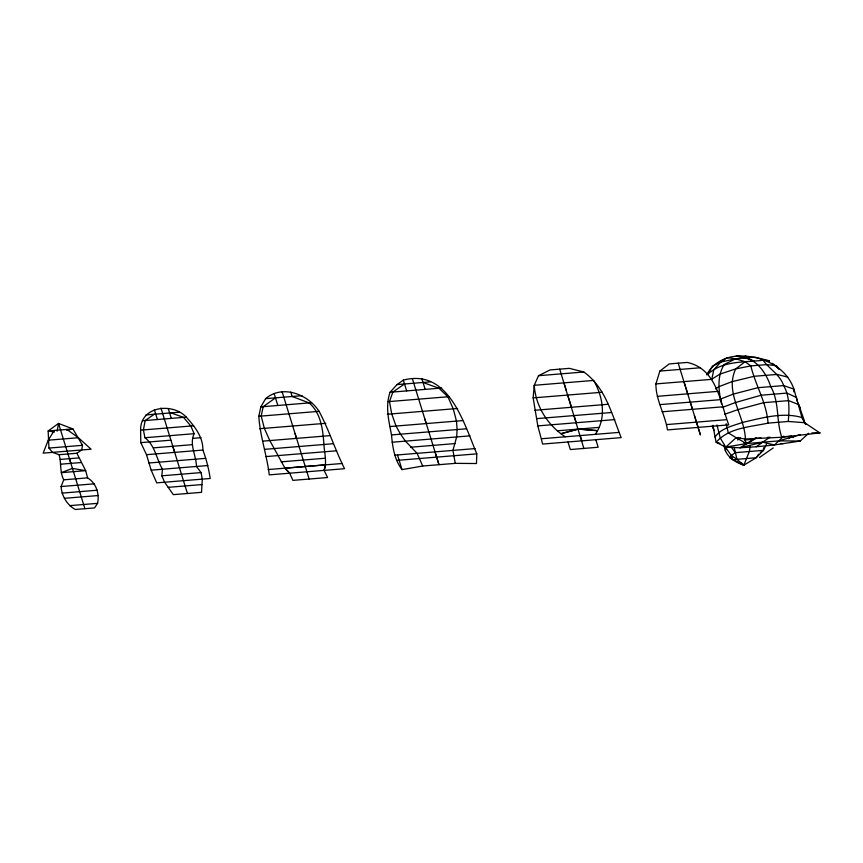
<?xml version="1.0" encoding="UTF-8"?>
<svg xmlns="http://www.w3.org/2000/svg" width="863" height="863" viewBox="0 0 863 863"><rect width="100%" height="100%" fill="white"/><g stroke="black" fill="none" stroke-linecap="round" stroke-linejoin="round"><path stroke-width="1.29" d="M793.841 391.78L793.928 389.159C785.848 365.599 759.548 354.445 736.085 356.182C724.133 357.174 712.072 363.841 706.743 374.876M476.797 453.852L476.473 463.528L455.265 463.355L422.708 466.02L402.029 469.623C394.445 459.72 392.546 447.023 391.511 434.93C388.814 420.777 385.125 406.484 390.044 392.266L396.991 384.607L403.312 380.108C448.469 368.318 463.539 422.18 476.797 453.852L396.495 460.421M724.068 445.34C725.103 455.977 734.499 462.147 743.841 465.189L756.193 457.757L763.431 450.357L763.582 447.768M59.072 454.715C61.532 462.946 59.59 471.985 63.733 479.817L61.09 486.549C61.597 495.869 67.087 504.984 75.297 509.483L94.542 507.908L97.605 503.345C99.579 493.668 96.268 483.204 87.616 477.865L85.664 470.669L76.883 453.258L59.072 454.715L52.47 452.363L48.954 448.07L48.155 430.961L58.522 423.442L72.924 428.933L82.492 445.319L81.748 449.968L76.883 453.258M768.038 423.118L788.264 421.457C789.332 409.342 789.818 396.559 783.69 385.578C779.958 374.564 769.483 369.224 763.065 360.259C744.24 362.557 722.655 360.367 707.757 374.305L712.504 366.095L720.713 362.115L727.034 357.627L735.686 358.76L745.071 361.726L750.832 365.912C755.459 385.329 766.732 402.945 768.038 423.118C750.4 427.002 728.857 427.563 716.171 442.298L725.761 447.142L739.818 447.8L756.15 446.775L774.489 444.963L800.195 441.047L808.663 433.312M533.151 397.897L534.251 385.297L538.512 375.707L550.033 369.936L569.386 368.35L583.82 371.996C605.416 387.314 611.91 414.369 621.155 437.627L542.644 444.057L537.822 425.891L533.151 397.897L602.32 392.234M171.036 412.881L183.517 417.39L190.852 426.02L194.132 433.69C189.051 444.596 196.257 455.362 196.484 466.452L201.057 472.59L202.309 479.138L201.511 492.341L173.323 494.65L164.596 482.223L161.823 475.804L162.481 469.245C156.332 458.76 155.146 445.513 144.919 437.724L143.409 429.903L145.178 420.529L154.315 414.24M750.174 446.333L749.332 451.511L743.841 465.189L730.163 457.994L731.285 455.481L735.244 452.665L763.431 450.357L766.452 444.337M57.12 431.198L58.522 423.442L84.919 508.695M140.604 430.141C140.151 406.171 172.438 402.201 186.322 417.153C194.66 426.451 203.129 436.915 202.881 450.065C206.354 459.256 208.77 468.771 210.184 478.49L156.71 482.87L151.176 470.162L146.494 454.682L140.798 442.643L140.604 430.141L193.657 425.793M455.265 463.355L452.946 450.4L456.656 436.948L457.12 429.558L456.484 421.09L453.248 408.846L447.897 396.764L438.954 388.264L423.032 382.471M258.824 416.268L260.842 406.872L265.588 398.663C282.568 384.186 308.059 394.315 319.083 411.338C328.943 429.742 335.135 449.903 344.553 468.706L269.256 474.866C266.926 455.081 259.99 436.117 258.824 416.268L319.083 411.338M275.48 397.854L263.193 406.678L261.187 416.085L264.348 428.339L269.72 440.41L284.973 468.178L289.677 473.194L292.902 480.367L327.573 477.53L324.121 470.378C327.12 462.007 324.391 453.064 323.938 444.488C322.859 429.731 321.047 413.15 309.137 402.913L292.136 396.495L290.766 392.072M324.121 470.378L325.567 464.855L284.984 468.178L289.677 473.194M725.373 450.702L726.128 448.156L728.113 446.754M595.308 434.337C606.711 417.994 603.075 396.807 593.668 380.432L534.251 385.297C535.621 406.451 547.725 425.276 565.233 436.807M655.912 383.916L659.861 371.079L669.213 363.916L687.207 362.438C716.668 368.781 720.044 401.575 728.739 424.887L667.444 429.903C665.093 414.294 655.751 400.152 655.912 383.916L711.943 379.332M54.261 430.464L48.252 440.195L43.15 453.129L91.068 449.202L78.404 437.724L66.829 429.429M758.653 454.111L756.193 457.757L736.959 459.332L731.285 455.481L726.128 448.156M719.958 443.355L716.171 442.298L715.017 436.991C721.274 427.951 732.989 425.901 742.655 422.374C761.953 418.059 782.31 411.867 801.975 417.519L805.88 424.359M761.026 437.94L755.966 438.361L739.818 447.8L762.709 442.212L774.489 444.963L783.82 436.074M716.98 424.92L720.227 437.94L725.761 447.142L736.107 437.692L738.76 437.476M788.674 438.641L791.457 436.128L793.647 437.358M745.071 361.726L735.708 368.9L719.893 374.121L711.824 379.181L713.777 369.785L720.713 362.115L735.686 358.76L755.028 357.174L769.472 360.82L766.808 361.036M746.279 443.841L755.999 437.692M756.15 446.775L769.893 437.217L767.358 437.422M583.906 448.631L559.709 369.137M759.472 457.498L773.205 447.94M404.51 383.981L392.87 392.039L389.504 401.543L391.716 413.884L396.031 426.042L400.529 434.186L405.437 441.133L417.088 453.334L422.708 466.02M760.303 452.482L763.431 450.357M737.595 439.968L740.605 437.994M715.481 388.879L718.793 386.721L731.759 381.737L754.122 376.3L777.175 374.413L787.79 377.153M735.686 358.76L724.154 364.531C716.84 376.43 718.566 390.885 721.511 403.873M743.302 357.077L745.556 356.106L748.048 357.045M720.519 399.094L733.183 394.132L757.811 387.703L783.69 385.578L793.928 389.159L801.975 417.519L805.697 424.574M722.255 407.465L735.761 402.438L761.177 395.211L786.873 393.096L796.495 397.465L797.207 401.327M724.683 414.294L737.973 409.601L763.733 402.665L788.674 400.626L798.717 404.628L804.51 421.241M725.761 447.142L746.43 443.539L778.998 440.874L800.443 434.564M721.026 360.863L724.445 360.098M66.753 430.303L72.924 428.933L48.155 430.961L54.391 432.05M726.171 423.701L728.296 432.87L736.107 437.692L745.416 438.997L781.759 437.261L819.85 432.902L804.596 422.697L788.264 421.457M262.848 441.144L329.612 435.675M396.991 384.607L430.551 381.856M538.512 375.707L583.82 371.996M265.588 398.663L302.028 395.686M390.044 392.266L441.78 388.026M659.861 371.079L700.432 367.757M146.052 414.92L179.288 412.201M260.842 406.872L311.489 402.719M142.363 420.756L186.322 417.153M388.091 401.662L449.31 396.656M48.252 440.195L78.404 437.724M387.325 414.24L457.627 408.49M144.919 437.724L194.132 433.69M259.634 428.728L325.836 423.302M657.326 396.322L718.07 391.349M48.954 448.07L82.492 445.319M534.866 410.27L608.156 404.272M140.798 442.643L170.906 440.173M192.783 438.382L201.025 437.703M390.259 426.516L462.536 420.605M659.904 404.618L720.637 399.645M153.582 447.843L192.018 444.693M536.603 418.641L611.554 412.503M60.205 459.44L78.662 457.929M662.115 411.791L722.86 406.818M146.494 454.682L202.881 450.065M391.511 434.93L466.139 428.814M60.464 464.218L81.305 462.514M537.822 425.891L614.78 419.591M264.898 449.321L333.269 443.722M392.136 442.223L469.957 435.858M148.824 463.01L205.696 458.35M557.433 430.799L599.105 427.39M265.88 456.592L336.721 450.788M666.797 424.564L726.117 419.709M410.734 447.217L455.297 443.56M151.176 470.162L207.789 465.535M541.684 438.728L618.857 432.417M281.219 461.845L325.308 458.231M63.733 479.817L87.616 477.865M394.92 455.157L475.114 448.587M161.823 475.804L201.057 472.59M61.09 486.549L94.186 483.83M268.102 469.558L342.438 463.474M62.05 493.107L97.239 490.227M744.542 439.968L753.82 439.213M782.525 436.861L791.457 436.128M168.177 487.325L201.985 484.564M64.466 498.307L98.091 495.556M69.623 505.642L97.605 503.345M730.163 457.994L732.644 457.789M732.87 459.85L735.405 459.645M811.932 432.881L819.85 432.902L817.229 432.46M778.998 440.874L800.195 441.047M780.53 443.506L783.097 443.647M763.065 360.259L769.472 360.82M817.185 432.525L819.85 432.902M743.971 442.816L746.43 443.539L744.553 438.533M754.068 360.993L745.362 357.962L736.085 356.182C754.186 355.934 765.567 370.853 770.756 386.646C779.623 402.244 776.085 420.777 781.759 437.261M736.107 437.692L746.43 443.539M772.417 363.345L779.311 369.256L776.29 365.578L766.344 364.639L750.832 365.912L735.708 368.9C724.435 392.654 744.499 415.103 745.416 438.997M741.317 462.719L743.841 465.189L736.959 459.332L734.208 447.422M730.832 446.387L735.244 452.665M797.736 402.514L800.422 408.415M712.309 425.793L714.1 430.486M282.438 392.751L282.093 391.651L309.234 479.343M678.21 363.183L700.432 434.952L694.456 415.653M595.826 439.699L598.167 447.25L570.314 449.537L567.973 441.975M421.824 378.598L425.168 389.386M412.352 378.663L438.987 464.693L435.017 451.867M403.312 380.108L406.656 390.907M397.541 455.103L402.029 469.623M274.11 393.431L277.832 405.481M168.253 408.555L171.295 418.382M160.96 408.026L187.422 493.496M154.358 409.698L157.39 419.526M69.439 458.685L70.885 463.366M683.928 381.629L687.703 393.83M690.271 402.136L692.493 409.299M563.949 382.859L566.344 390.605M567.735 395.071L571.511 407.271M574.078 415.578L576.301 422.741M580.27 435.578L581.899 440.842M424.812 418.879L426.257 423.571M295.06 433.528L296.505 438.221M172.794 446.268L174.693 452.374M713.021 425.319L715.017 436.991M712.946 426.095L713.086 428.177M72.449 468.404L61.251 472.665L85.664 470.669L72.449 468.404M578.264 429.094L561.144 433.658L578.264 429.094L597.325 430.648L578.264 429.094"/></g></svg>
